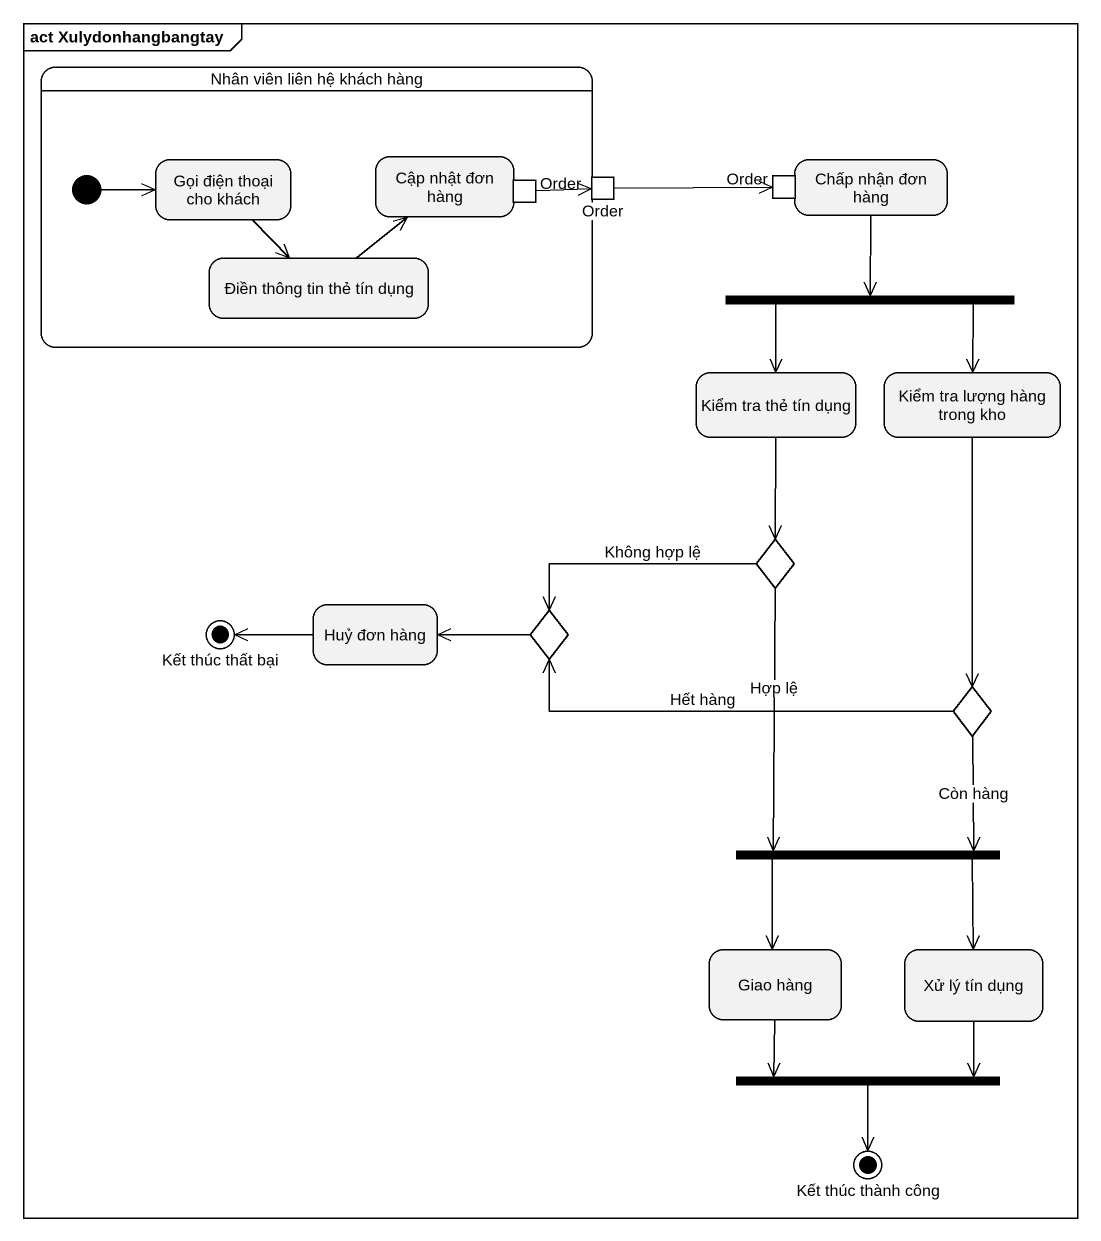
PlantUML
@startuml
mainframe act Xulydonhangbangtay
hide empty description
state "Nhân viên liên hệ khách hàng" as Nhân_viên_liên_hệ_khách_hàng {
  state "Gọi điện thoại cho khách" as Gọi_điện_thoại_cho_khách
  state "Cập nhật đơn hàng" as Cập_nhật_đơn_hàng {
    state Order <<outputPin>>
  }
  state "Order" as Order_2 <<inputPin>>
  state "Điền thông tin thẻ tín dụng" as Điền_thông_tin_thẻ_tín_dụng
  [*] -right-> Gọi_điện_thoại_cho_khách
}
state "Chấp nhận đơn hàng" as Chấp_nhận_đơn_hàng {
  state "Order" as Order_3 <<inputPin>>
}
state fork1 <<fork>>
state "Kiểm tra thẻ tín dụng" as Kiểm_tra_thẻ_tín_dụng
state "Kiểm tra lượng hàng trong kho" as Kiểm_tra_lượng_hàng_trong
state choice1 <<choice>>
state "Kết thúc thất bại" as Kết_thúc_thất_bại <<end>>
state "Huỷ đơn hàng" as Huỷ_đơn_hàng
state choice2 <<choice>>
state choice3 <<choice>>
state fork2 <<fork>>
state "Giao hàng" as Giao_hàng
state "Xử lý tín dụng" as Xử_lý_tín_dụng
state fork3 <<join>>
state "Kết thúc thành công" as Kết_thúc_thành_công <<end>>
Gọi_điện_thoại_cho_khách --> Điền_thông_tin_thẻ_tín_dụng
Order -right-> Order_2
Order_2 -right-> Order_3
Chấp_nhận_đơn_hàng --> fork1
Điền_thông_tin_thẻ_tín_dụng -up-> Cập_nhật_đơn_hàng
fork1 --> Kiểm_tra_thẻ_tín_dụng
fork1 --> Kiểm_tra_lượng_hàng_trong
Kiểm_tra_thẻ_tín_dụng --> choice1
Kiểm_tra_lượng_hàng_trong --> choice3
choice1 -left-> choice2 : Không hợp lệ
choice1 --> fork2 : Hợp lệ
Huỷ_đơn_hàng -left-> Kết_thúc_thất_bại
choice2 -left-> Huỷ_đơn_hàng
choice3 -left-> choice2 : Hết hàng
choice3 --> fork2 : Còn hàng
fork2 --> Giao_hàng
fork2 --> Xử_lý_tín_dụng
Giao_hàng --> fork3
Xử_lý_tín_dụng --> fork3
fork3 --> Kết_thúc_thành_công
@enduml
